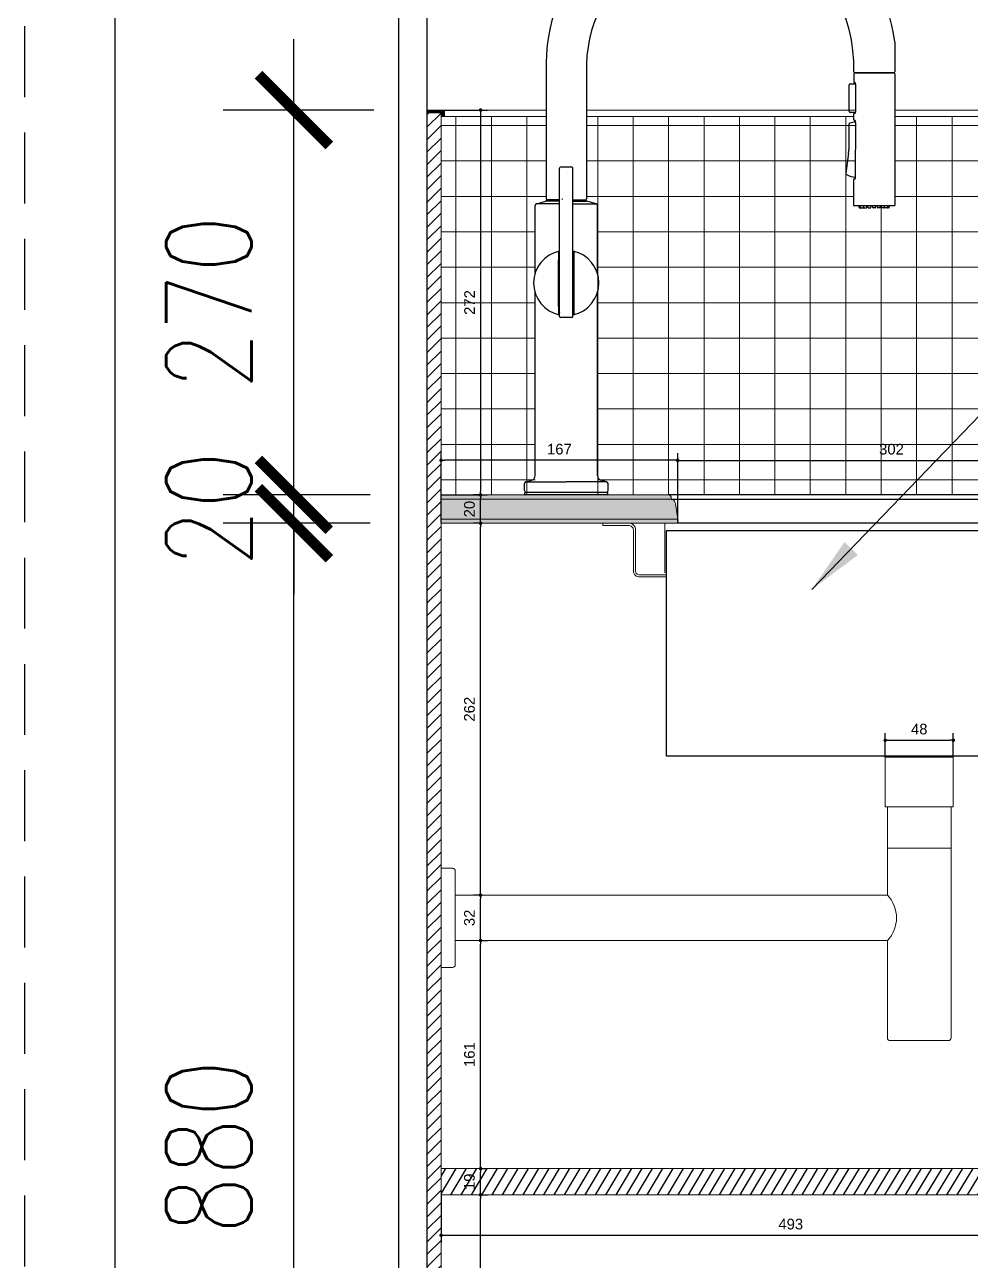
# Model space of a CAD drawing. Header units: inches. Extents: x -12478 to 399182, y -16583 to 525552.
# Drawn here: x 35896 to 36564, y -8701 to -7829 of the extents above; entities that cross this region are included whole.
import ezdxf

# ---------------------------------------------------------------- set-up
doc = ezdxf.new("R2010")
doc.units = ezdxf.units.IN
doc.header["$LTSCALE"] = 1000
doc.header["$MEASUREMENT"] = 0
for name, pattern in [('DASHED', [0.75, 0.5, -0.25]), ('HIDDEN2', [0.1875, 0.125, -0.0625]), ('PR11_AL Kaabi_Villa_GF-07_Make up & Toilet$0$HIDDEN2', [4.7625, 3.175, -1.5875])]:
    doc.linetypes.add(name, pattern=pattern)
for name, color, linetype in [('8', 8, 'Continuous'), ('A-DIM', 9, 'Continuous'), ('CQ spot detail elevation', 1, 'Continuous'), ('CQ SPOT DETAILS', 40, 'Continuous'), ('Layer3', 3, 'Continuous'), ('Layer7', 8, 'Continuous'), ('MARBLE 2', 6, 'Continuous'), ('SANITARY WARES', 212, 'Continuous')]:
    doc.layers.add(name, color=color, linetype=linetype)
for name, color, linetype, lineweight in [('CQ Marble', 6, 'Continuous', 0), ('ID-NOTES', 3, 'Continuous', 0), ('Sanitaire', 253, 'Continuous', 0), ('Sanitary', 253, 'Continuous', 0)]:
    doc.layers.add(name, color=color, linetype=linetype, lineweight=lineweight)
doc.styles.get("Standard").update_dxf_attribs({"font": 'arial.ttf'})
doc.styles.add('ZZ-Dim All', font='romans.shx', dxfattribs={"width": 0.8})
doc.dimstyles.new('chester 5', dxfattribs={"dimscale": 0.05, "dimtxt": 150, "dimasz": 50, "dimexe": 100, "dimexo": 0, "dimgap": 80, "dimtad": 1, "dimdec": 0, "dimzin": 0, "dimdsep": 46, "dimtxsty": 'Standard', "dimblk": 'DOT', "dimcen": 100, "dimclrd": 1, "dimclre": 1, "dimclrt": 3, "dimadec": 0, "dimazin": 0, "dimtfac": 1, "dimtdec": 0, "dimtofl": 0, "dimtmove": 0, "dimatfit": 3, "dimfxl": 1, "dimtolj": 1, "dimtzin": 0, "dimlwd": -1, "dimarcsym": 0})
doc.dimstyles.new('DIM 0200', dxfattribs={"dimscale": 200, "dimtxt": 1, "dimasz": 0.8, "dimexe": 0.5, "dimexo": 1, "dimgap": 0.4, "dimtad": 1, "dimdec": 0, "dimrnd": 10, "dimdsep": 46, "dimtxsty": 'ZZ-Dim All', "dimblk1": 'ARCHTICK', "dimblk2": 'ARCHTICK', "dimsah": 1, "dimcen": 1, "dimdle": 0.5, "dimclrd": 256, "dimclre": 256, "dimclrt": 256, "dimadec": 0, "dimazin": 2, "dimtfac": 1, "dimtdec": 0, "dimtix": 1, "dimtmove": 2, "dimatfit": 2, "dimfxl": 1, "dimfxlon": 1, "dimtolj": 1, "dimtzin": 0, "dimlwd": -1, "dimlwe": -1, "dimarcsym": 0})
doc.dimstyles.new('DIM-100', dxfattribs={"dimscale": 50, "dimtxt": 1.25, "dimasz": 1, "dimexe": 1, "dimexo": 1, "dimgap": 0.6, "dimtad": 1, "dimdec": 0, "dimrnd": 5, "dimdsep": 46, "dimtxsty": 'ZZ-Dim All', "dimblk1": 'ARCHTICK', "dimblk2": 'ARCHTICK', "dimsah": 1, "dimcen": 1, "dimdle": 1, "dimclrd": 256, "dimclre": 8, "dimclrt": 256, "dimazin": 2, "dimtfac": 1, "dimtdec": 0, "dimtix": 1, "dimtmove": 2, "dimatfit": 2, "dimfxl": 0.1, "dimtolj": 1, "dimtzin": 0, "dimlwd": -1, "dimlwe": -1, "dimarcsym": 0})

# ---------------------------------------------------------------- blocks, each defined once
blk = doc.blocks.new('A$Cc1a19ef2')
at = {"layer": 'Layer7'}
h = blk.add_hatch(dxfattribs=at)
h.set_pattern_fill('ANSI31', color=256, scale=50, style=0)
h.set_pattern_definition([(58.971423, (-38816.766, -48687.712), (-5.35568947, 3.22165956), [])])
h.paths.add_polyline_path([(0, 424.63), (0, 406.1), (493.41, 406.1), (493.41, 424.63)])
at = {"layer": 'Sanitaire'}
h = blk.add_hatch(dxfattribs=at)
h.set_pattern_fill('MUDST', color=8, scale=10, angle=45)
edge = h.paths.add_edge_path()
edge.add_ellipse((553.35, 890), major_axis=(0, 7), ratio=0.428571, start_angle=180, end_angle=360)
edge.add_line((553.35, 897), (472.03, 897))
edge.add_arc((476.82, 892.14), 6.83, 134.59453, 166.61754)
edge.add_line((470.18, 893.72), (468.57, 883))
edge.add_line((468.57, 883), (553.35, 883))
h.paths.add_polyline_path([(553.35, 900), (498.12, 900), (475.12, 900, 0.414214), (473.12, 898), (473.12, 897), (553.35, 897)])
h.paths.add_polyline_path([(553.35, 883), (507.38, 883), (507.38, 880), (553.35, 880)])
h.paths.add_polyline_path([(507.38, 883), (468.57, 883), (468.57, 880), (497.79, 880, -0.015064), (498.07, 880), (507.38, 880)])
h.paths.add_polyline_path([(167.74, 883), (0, 883), (0, 880), (167.74, 880)])
edge = h.paths.add_edge_path()
edge.add_line((166.92, 883), (165.31, 893.72))
edge.add_arc((158.67, 892.14), 6.83, 13.38246, 45.40547)
edge.add_line((163.46, 897), (0, 897))
edge.add_line((0, 897), (0, 883))
edge.add_line((0, 883), (166.92, 883))
edge = h.paths.add_edge_path()
edge.add_arc((160.37, 898), 2, 360, 450)
edge.add_line((160.37, 900), (0, 900))
edge.add_line((0, 900), (0, 897))
edge.add_line((0, 897), (162.37, 897))
edge.add_line((162.37, 897), (162.37, 898))
at = {"color": 1}
for p, q in [((320.04, 1219.59, 0), (320.04, 1198.57, 0)), ((74.04, 1198.05, 0), (74.05, 1108.89, 0)), ((102.54, 1198.05, 0), (102.53, 1108.89, 0)), ((291.15, 1197.22, 0), (291.14, 1191.19, 0)), ((319.45, 1197.72, 0), (291.74, 1197.72, 0)), ((291.94, 1197.81, 0), (319.25, 1197.81, 0)), ((296.25, 1197.72, 0), (296.25, 1197.81, 0)), ((314.85, 1197.72, 0), (314.85, 1197.81, 0)), ((320.04, 1197.22, 0), (320.04, 1104.26, 0)), ((287.81, 1170.68, 0), (287.81, 1189.31, 0)), ((288.59, 1190.11, 0), (292.46, 1190.17, 0)), ((292.23, 1190.68, 0), (291.78, 1190.69, 0)), ((292.54, 1170.81, 0), (292.6, 1189.18, 0)), ((292.4, 1169.82, 0), (288.59, 1169.88, 0)), ((291.72, 1169.3, 0), (292.17, 1169.3, 0)), ((287.76, 1161.41, 0), (287.66, 1143.6, 0)), ((291.21, 1164.65, 0), (291.22, 1168.81, 0)), ((292.15, 1164.14, 0), (291.71, 1164.15, 0)), ((292.41, 1124.56, 0), (292.52, 1162.64, 0)), ((287.47, 1141.13, 0), (285.5, 1127.11, 0)), ((83.53, 1025.93, 0), (83.53, 1130.54, 0)), ((92.28, 1131.31, 0), (84.3, 1131.31, 0)), ((93.05, 1025.93, 0), (93.05, 1130.54, 0)), ((291.06, 1122.56, 0), (291.05, 1104.26, 0)), ((291.59, 1123.06, 0), (292.03, 1123.06, 0)), ((83.54, 1108.13, 0), (74.59, 1108.13, 0)), ((93.04, 1108.13, 0), (101.99, 1108.13, 0)), ((96.66, 1107.37, 0), (96.66, 1108.13, 0)), ((66.32, 1056.31, 0), (66.32, 1104.26, 0)), ((67.24, 1105.48, 0), (73.8, 1107.33, 0)), ((83.53, 1105.48, 0), (67.24, 1105.48, 0)), ((83.54, 1107.37, 0), (74.04, 1107.37, 0)), ((74.2, 1107.37, 0), (74.21, 1107.76, 0)), ((93.04, 1107.37, 0), (102.54, 1107.37, 0)), ((93.05, 1105.48, 0), (109.33, 1105.48, 0)), ((95.55, 1107.37, 0), (95.54, 1107.62, 0)), ((102.38, 1107.37, 0), (102.37, 1107.76, 0)), ((109.33, 1105.48, 0), (102.78, 1107.33, 0)), ((110.26, 1056.31, 0), (110.26, 1104.26, 0)), ((319.84, 1104.06, 0), (291.24, 1104.06, 0)), ((294.93, 1102.78, 0), (294.85, 1103.95, 0)), ((295.13, 1102.6, 0), (296.29, 1102.6, 0)), ((296.09, 1102.78, 0), (296, 1103.95, 0)), ((296.29, 1102.6, 0), (297.91, 1102.6, 0)), ((298.11, 1102.78, 0), (298.19, 1103.86, 0)), ((298.27, 1102.78, 0), (298.19, 1103.95, 0)), ((298.47, 1102.6, 0), (300.1, 1102.6, 0)), ((300.3, 1102.78, 0), (300.38, 1103.95, 0)), ((301.2, 1102.78, 0), (301.11, 1103.95, 0)), ((301.4, 1102.6, 0), (303.02, 1102.6, 0)), ((303.22, 1102.78, 0), (303.31, 1103.95, 0)), ((304.53, 1102.78, 0), (304.45, 1103.95, 0)), ((306.36, 1102.6, 0), (304.73, 1102.6, 0)), ((306.56, 1102.78, 0), (306.64, 1103.95, 0)), ((307.87, 1102.78, 0), (307.78, 1103.95, 0)), ((309.69, 1102.6, 0), (308.07, 1102.6, 0)), ((309.89, 1102.78, 0), (309.98, 1103.95, 0)), ((310.79, 1102.78, 0), (310.71, 1103.95, 0)), ((312.62, 1102.6, 0), (310.99, 1102.6, 0)), ((312.82, 1102.78, 0), (312.9, 1103.95, 0)), ((312.98, 1102.78, 0), (312.9, 1103.86, 0)), ((314.8, 1102.6, 0), (313.17, 1102.6, 0)), ((315.96, 1102.6, 0), (314.8, 1102.6, 0)), ((315, 1102.78, 0), (315.09, 1103.95, 0)), ((316.16, 1102.78, 0), (316.24, 1103.95, 0)), ((82.89, 1071.57, 0), (82.89, 1027.53, 0)), ((82.92, 1033.3, 0), (82.92, 1065.59, 0)), ((83.53, 1064.01, 0), (82.92, 1064.62, 0)), ((83.13, 1068.75, 0), (82.97, 1068.59, 0)), ((83.13, 1069.97, 0), (83.13, 1068.75, 0)), ((83.53, 1068.75, 0), (83.13, 1068.75, 0)), ((93.05, 1068.75, 0), (93.45, 1068.75, 0)), ((93.05, 1064.01, 0), (93.66, 1064.62, 0)), ((93.45, 1069.97, 0), (93.45, 1068.75, 0)), ((93.45, 1068.75, 0), (93.61, 1068.59, 0)), ((93.66, 1033.3, 0), (93.66, 1065.59, 0)), ((93.69, 1071.57, 0), (93.69, 1027.53, 0)), ((66.32, 913.47, 0), (66.32, 1042.79, 0)), ((110.26, 913.47, 0), (110.26, 1042.79, 0)), ((83.53, 1035.11, 0), (82.92, 1034.49, 0)), ((83.13, 1030.37, 0), (82.97, 1030.53, 0)), ((83.13, 1029.15, 0), (83.13, 1030.37, 0)), ((83.53, 1030.36, 0), (83.13, 1030.37, 0)), ((93.05, 1035.11, 0), (93.66, 1034.49, 0)), ((93.05, 1030.36, 0), (93.45, 1030.37, 0)), ((93.45, 1030.37, 0), (93.61, 1030.53, 0)), ((93.45, 1029.15, 0), (93.45, 1030.37, 0)), ((92.28, 1025.17, 0), (84.3, 1025.17, 0)), ((58.77, 903.07, 0), (58.77, 908.03, 0)), ((59.71, 909.25, 0), (63.97, 910.41, 0)), ((59.71, 909.25, 0), (88.29, 909.25, 0)), ((116.87, 909.25, 0), (88.29, 909.25, 0)), ((116.87, 909.25, 0), (112.61, 910.41, 0)), ((117.81, 903.07, 0), (117.81, 908.03, 0)), ((59.01, 900.21, 0), (59.03, 901.52, 0)), ((117.37, 900, 0), (59.21, 900, 0)), ((117.24, 901.81, 0), (59.33, 901.81, 0)), ((117.57, 900.21, 0), (117.54, 901.52, 0))]:
    blk.add_line(p, q, dxfattribs=at)
at = {"color": 8}
for p, q in [((475.12, 900, 0), (160.37, 900, 0)), ((162.37, 897, 0), (472.57, 897, 0)), ((468.57, 880, 0), (166.92, 880, 0))]:
    blk.add_line(p, q, dxfattribs=at)
at = {"color": 1}
for centre, radius, start, end in [((202.79, 1201.98, 0), 128.81, 93.61542, 181.74901), ((194.67, 1204.22, 0), 126.31, 6.98926, 90), ((201.69, 1200.9, 0), 99.19, 71.50836, 181.65087), ((187.87, 1202.09, 0), 103.34, 358.0444, 64.01189), ((291.97, 1198.63, 0), 0.828, 185.06383, 267.47094), ((291.79, 1197.05, 0), 0.667, 94.21383, 165.50574), ((319.06, 1198.8, 0), 1.01, 281.02467, 346.68573), ((319.4, 1197.05, 0), 0.667, 14.49426, 85.66585), ((288.65, 1189.26, 0), 0.842, 93.75558, 177.21651), ((291.83, 1191.41, 0), 0.732, 198.14112, 265.48648), ((290.82, 1189.73, 0), 1.7, 14.94548, 33.95042), ((289, 1189.19, 0), 3.6, 359.92398, 15.8521), ((288.72, 1170.8, 0), 0.92, 186.97996, 262.04106), ((291.75, 1168.77, 0), 0.538, 93.98051, 175.93209), ((290.75, 1170.27, 0), 1.72, 325.86487, 344.79413), ((289.02, 1170.81, 0), 3.52, 343.64095, 359.97172), ((288.85, 1161.34, 0), 1.09, 109.49168, 176.19176), ((294.45, 1141.59, 0), 21.61, 95.16674, 106.0114), ((291.73, 1164.67, 0), 0.528, 182.86314, 266.91174), ((289.84, 1162.78, 0), 2.69, 357.0414, 30.44554), ((269.19, 1143.71, 0), 18.46, 351.96933, 359.65145), ((84.3, 1130.54, 0), 0.762, 90, 180), ((92.28, 1130.54, 0), 0.762, 0, 90), ((286.49, 1126.98, 0), 1, 172.14484, 241.37357), ((294.44, 1141.64, 0), 17.68, 241.53237, 263.29324), ((291.61, 1122.51, 0), 0.551, 92.28883, 174.5185), ((289.33, 1124.53, 0), 3.07, 331.39549, 0.58293), ((74.87, 1108.96, 0), 0.828, 184.34192, 265.19931), ((74.61, 1107.72, 0), 0.408, 93.13101, 175.41403), ((95.01, 1107.6, 0), 0.534, 2.03412, 87.19207), ((101.71, 1108.96, 0), 0.828, 274.80069, 355.65808), ((101.97, 1107.72, 0), 0.408, 4.58597, 86.86899), ((67.64, 1104.22, 0), 1.33, 107.52303, 178.19619), ((74.11, 1106.14, 0), 1.24, 93.47787, 104.68074), ((102.47, 1106.14, 0), 1.24, 75.31926, 86.52213), ((108.94, 1104.22, 0), 1.33, 1.80381, 72.47697), ((291.26, 1104.27, 0), 0.214, 183.32478, 265.42181), ((294.69, 1103.94, 0), 0.16, 4.2, 49.96517), ((295.14, 1102.81, 0), 0.21, 186.61398, 267.58602), ((295.84, 1103.94, 0), 0.16, 4.2, 49.96517), ((296.3, 1102.81, 0), 0.21, 186.61398, 267.58602), ((297.88, 1102.84, 0), 0.239, 278.30084, 347.62132), ((298.03, 1103.94, 0), 0.16, 4.2, 50.00991), ((298.48, 1102.81, 0), 0.21, 186.61398, 267.58602), ((300.06, 1102.84, 0), 0.239, 278.30084, 347.62132), ((300.54, 1103.94, 0), 0.16, 129.99005, 175.8), ((300.95, 1103.94, 0), 0.16, 4.2, 50.03939), ((301.4, 1102.81, 0), 0.21, 186.61398, 267.58602), ((302.99, 1102.84, 0), 0.239, 278.30084, 347.62132), ((303.47, 1103.94, 0), 0.16, 129.96057, 175.8), ((304.29, 1103.94, 0), 0.16, 4.2, 50.03939), ((304.74, 1102.81, 0), 0.21, 186.61398, 267.58602), ((306.35, 1102.81, 0), 0.21, 272.41398, 353.38602), ((306.8, 1103.94, 0), 0.16, 129.96061, 175.8), ((307.62, 1103.94, 0), 0.16, 4.2, 50.03943), ((308.1, 1102.84, 0), 0.239, 192.37868, 261.69916), ((309.68, 1102.81, 0), 0.21, 272.41398, 353.38602), ((310.14, 1103.94, 0), 0.16, 129.96061, 175.8), ((310.55, 1103.94, 0), 0.16, 4.2, 50.00995), ((311.02, 1102.84, 0), 0.239, 192.37868, 261.69916), ((312.61, 1102.81, 0), 0.21, 272.41398, 353.38602), ((313.06, 1103.94, 0), 0.16, 129.99009, 175.8), ((313.21, 1102.84, 0), 0.239, 192.37868, 261.69916), ((314.79, 1102.81, 0), 0.21, 272.41398, 353.38602), ((315.25, 1103.94, 0), 0.16, 130.03483, 175.8), ((315.95, 1102.81, 0), 0.21, 272.41398, 353.38602), ((316.4, 1103.94, 0), 0.16, 130.03483, 175.8), ((319.83, 1104.27, 0), 0.213, 273.48299, 356.7273), ((88.29, 1049.55, 0), 22.99, 101.94029, 258.05971), ((82.58, 1071.49, 0), 0.32, 15.44313, 100.79856), ((132.65, 1066.24, 0), 49.74, 177.28909, 180.74521), ((88.29, 1049.55, 0), 16.4, 106.8606, 109.12525), ((83.44, 1069.96, 0), 0.317, 105.73511, 177.66664), ((86.18, 1058.5, 0), 12.09, 102.6274, 103.49366), ((88.29, 1049.55, 0), 22.99, 281.94029, 78.05971), ((90.4, 1058.5, 0), 12.09, 76.50634, 77.3726), ((88.29, 1049.55, 0), 16.4, 70.87475, 73.1394), ((93.14, 1069.96, 0), 0.317, 2.33336, 74.26489), ((43.93, 1066.24, 0), 49.74, 359.25479, 2.71091), ((94, 1071.49, 0), 0.32, 79.20144, 164.55687), ((88.29, 1049.55, 0), 15.13, 108.32584, 110.80387), ((88.29, 1049.55, 0), 14.73, 108.83375, 111.38677), ((88.29, 1049.55, 0), 12.7, 111.98987, 115.0223), ((83.34, 1056.23, 0), 1.02, 108.11266, 114.48603), ((82.94, 1057.45, 0), 0.269, 288.3635, 305.06304), ((88.27, 987.16, 0), 70.26, 93.93611, 94.22731), ((70.31, 1059.08, 0), 13.26, 352.09454, 355.49645), ((88.29, 1049.55, 0), 15.13, 69.19613, 71.67416), ((88.29, 1049.55, 0), 14.73, 68.61323, 71.16625), ((88.29, 1049.55, 0), 12.7, 64.9777, 68.01013), ((106.27, 1059.08, 0), 13.26, 184.50355, 187.90546), ((88.31, 987.16, 0), 70.26, 85.77269, 86.06389), ((93.64, 1057.45, 0), 0.269, 234.93696, 251.6365), ((93.24, 1056.23, 0), 1.02, 65.51397, 71.88734), ((83.34, 1042.88, 0), 1.02, 245.51397, 251.88734), ((82.94, 1041.66, 0), 0.269, 54.93696, 71.6365), ((88.27, 1111.95, 0), 70.26, 265.77269, 266.06389), ((70.31, 1040.03, 0), 13.26, 4.50355, 7.90546), ((106.27, 1040.03, 0), 13.26, 172.09454, 175.49645), ((88.31, 1111.95, 0), 70.26, 273.93611, 274.22731), ((93.64, 1041.66, 0), 0.269, 108.3635, 125.06304), ((93.24, 1042.88, 0), 1.02, 288.11266, 294.48603), ((129.42, 1032.77, 0), 46.51, 179.35785, 182.77097), ((88.29, 1049.56, 0), 12.7, 244.9777, 248.01013), ((88.29, 1049.56, 0), 14.73, 248.61323, 251.16625), ((88.29, 1049.56, 0), 15.13, 249.19613, 251.67416), ((88.29, 1049.56, 0), 16.4, 250.87475, 253.1394), ((88.29, 1049.56, 0), 12.7, 291.98987, 295.0223), ((88.29, 1049.56, 0), 14.73, 288.83375, 291.38677), ((88.29, 1049.56, 0), 15.13, 288.32584, 290.80387), ((88.29, 1049.56, 0), 16.4, 286.8606, 289.12525), ((47.16, 1032.77, 0), 46.51, 357.22903, 0.64215), ((82.57, 1027.62, 0), 0.327, 260.3134, 343.90037), ((83.43, 1029.15, 0), 0.3, 180.02016, 256.57809), ((86.18, 1040.62, 0), 12.09, 256.50634, 257.3726), ((84.36, 1026, 0), 0.828, 184.4182, 265.5818), ((92.22, 1026, 0), 0.828, 274.4182, 355.5818), ((90.4, 1040.62, 0), 12.09, 282.6274, 283.49366), ((93.15, 1029.15, 0), 0.3, 283.42191, 359.97984), ((94.01, 1027.62, 0), 0.327, 196.09963, 279.6866), ((60.22, 907.89, 0), 1.45, 110.39749, 174.60251), ((62.93, 913.64, 0), 3.4, 287.80824, 357.18743), ((113.65, 913.64, 0), 3.4, 182.81257, 252.19176), ((116.36, 907.89, 0), 1.45, 5.39749, 69.60251), ((60.16, 903.17, 0), 1.39, 184.26428, 257.02357), ((59.23, 900.22, 0), 0.22, 184.00301, 264.99699), ((59.36, 901.49, 0), 0.328, 94.58556, 174.41444), ((116.42, 903.17, 0), 1.39, 282.97643, 355.73572), ((117.22, 901.49, 0), 0.328, 5.58556, 85.41444), ((117.35, 900.22, 0), 0.22, 275.00301, 355.99699)]:
    blk.add_arc(centre, radius, start, end, dxfattribs=at)
at = {"layer": '8', "color": 6, "lineweight": 0, "ltscale": 5}
blk.add_line((0, 424.63, 0), (493.41, 424.63, 0), dxfattribs=at)
at = {"layer": '8', "color": 6, "lineweight": 0, "ltscale": 5, "elevation": 0}
blk.add_lwpolyline([(0, 424.63), (493.41, 424.63), (493.41, 406.1), (0, 406.1)], close=True, dxfattribs=at)
at = {"layer": 'MARBLE 2', "lineweight": 0}
for p, q in [((176.58, 900, 0), (0, 900, 0)), ((0, 900, 0), (0, 880, 0)), ((163.46, 897, 0), (0, 897, 0)), ((166.92, 883, 0), (0, 883, 0)), ((166.92, 880, 0), (0, 880, 0))]:
    blk.add_line(p, q, dxfattribs=at)
at = {"layer": 'MARBLE 2', "lineweight": 0, "elevation": 0}
blk.add_lwpolyline([(176.58, 900), (160.37, 900, -0.414214), (162.37, 898), (162.37, 897), (163.46, 897, -0.140643), (165.31, 893.72), (166.92, 883), (166.92, 880)], format="xyb", dxfattribs=at)
at = {"layer": 'Sanitary', "lineweight": 0, "elevation": 0}
blk.add_lwpolyline([(158.74, 842.16), (140.04, 842.16, -0.431365), (135.63, 846.33), (135.65, 875.27, 0.431365), (132.28, 878.45), (114.11, 878.45), (114.11, 880), (132.19, 880, -0.431365), (137.2, 875.27), (137.18, 846.33, 0.431365), (139.96, 843.7), (158.74, 843.7), (158.74, 842.16)], format="xyb", dxfattribs=at)
at = {"layer": 'Sanitary', "elevation": 0}
for points in [[(361.35, 680), (361.35, 715), (313.35, 715), (313.35, 680)], [(359.85, 680), (314.85, 680), (314.85, 650.68), (359.85, 650.68)]]:
    blk.add_lwpolyline(points, close=True, dxfattribs=at)
for points in [[(314.85, 585.57), (314.85, 517, 0.414214), (316.85, 515), (357.85, 515, 0.414214), (359.85, 517), (359.85, 650.68), (314.85, 650.68), (314.85, 617.57)], [(10, 585.57), (10, 617.57), (314.85, 617.57, -0.405768), (314.85, 585.57), (10, 585.57), (10, 617.57)]]:
    blk.add_lwpolyline(points, format="xyb", dxfattribs=at)
blk.add_lwpolyline([(10, 568.57), (10, 634.57, 0.414214), (8, 636.57), (0, 636.57), (0, 566.57), (8, 566.57, 0.414214)], format="xyb", close=True, dxfattribs=at)
at = {"layer": 'SANITARY WARES', "linetype": 'PR11_AL Kaabi_Villa_GF-07_Make up & Toilet$0$HIDDEN2', "lineweight": 0}
blk.add_line((157.76, 845, 0), (157.76, 880, 0), dxfattribs=at)
at = {"layer": 'SANITARY WARES', "elevation": 0}
blk.add_lwpolyline([(158.91, 875), (479.99, 875), (479.99, 715.72), (158.91, 715.72)], close=True, dxfattribs=at)
at = {"layer": 'Defpoints', "color": 1}
for tag, p in [('PRODUCT', (87.98, 900.21, 0)), ('MODELNUMBER', (88.25, 900.3, 0)), ('TRADENAME', (88.28, 900.26, 0))]:
    blk.add_attdef(tag, p, '', height=0.0254, dxfattribs=at)
blk = doc.blocks.new('_ARCHTICK')
at = {"color": 0, "linetype": 'ByBlock', "const_width": 0.15}
blk.add_lwpolyline([(-0.5, -0.5), (0.5, 0.5)], dxfattribs=at)
blk = doc.blocks.new('*D627')
at = {"layer": 'A-DIM', "transparency": 16777216}
blk.add_line((36085.64, -9110.63), (36085.64, -8130.63), dxfattribs=at)
at = {"layer": 'A-DIM', "color": 8, "linetype": 'HIDDEN2', "transparency": 16777216}
for p, q in [((36139.53, -8180.63), (36035.64, -8180.63)), ((36139.53, -9060.63), (36035.64, -9060.63))]:
    blk.add_line(p, q, dxfattribs=at)
at = {"layer": 'Defpoints', "color": 0, "transparency": 16777216}
for p in [(36085.64, -8180.63), (36189.53, -8180.63, 0), (36189.53, -9060.63, 0)]:
    blk.add_point(p, dxfattribs=at)
at = {"layer": 'A-DIM', "transparency": 16777216, "xscale": 50, "yscale": 50, "zscale": 50}
for p, rotation in [((36085.64, -8180.63), 90), ((36085.64, -9060.63), 270)]:
    blk.add_blockref('_ARCHTICK', p, dxfattribs=dict(at, rotation=rotation))
at = {"layer": 'A-DIM', "color": 3, "transparency": 16777216, "insert": (36025.64, -8620.63), "char_height": 60, "attachment_point": 5, "rotation": 90, "style": 'ZZ-Dim All'}
blk.add_mtext('\\A1;880', dxfattribs=at)
blk = doc.blocks.new('*D628')
at = {"layer": 'A-DIM', "transparency": 16777216}
for p, q in [((36085.64, -8160.63), (36085.64, -8110.63)), ((36085.64, -8180.63), (36085.64, -8160.63)), ((36085.64, -8180.63), (36085.64, -8230.63))]:
    blk.add_line(p, q, dxfattribs=at)
at = {"layer": 'A-DIM', "color": 8, "linetype": 'HIDDEN2', "transparency": 16777216}
for p, q in [((36139.53, -8160.63), (36035.64, -8160.63)), ((36139.53, -8180.63), (36035.64, -8180.63))]:
    blk.add_line(p, q, dxfattribs=at)
at = {"layer": 'Defpoints', "color": 0, "transparency": 16777216}
for p in [(36085.64, -8160.63), (36189.53, -8160.63, 0), (36189.53, -8180.63, 0)]:
    blk.add_point(p, dxfattribs=at)
at = {"layer": 'A-DIM', "transparency": 16777216, "xscale": 50, "yscale": 50, "zscale": 50}
for p, rotation in [((36085.64, -8160.63), 270), ((36085.64, -8180.63), 90)]:
    blk.add_blockref('_ARCHTICK', p, dxfattribs=dict(at, rotation=rotation))
at = {"layer": 'A-DIM', "color": 3, "transparency": 16777216, "insert": (36025.64, -8170.63), "char_height": 60, "attachment_point": 5, "rotation": 90, "style": 'ZZ-Dim All'}
blk.add_mtext('\\A1;20', dxfattribs=at)
blk = doc.blocks.new('*D629')
at = {"layer": 'A-DIM', "transparency": 16777216}
blk.add_line((36085.64, -8210.63), (36085.64, -7839.05), dxfattribs=at)
at = {"layer": 'A-DIM', "color": 8, "linetype": 'HIDDEN2', "transparency": 16777216}
for p, q in [((36142.03, -7889.05), (36035.64, -7889.05)), ((36139.53, -8160.63), (36035.64, -8160.63))]:
    blk.add_line(p, q, dxfattribs=at)
at = {"layer": 'Defpoints', "color": 0, "transparency": 16777216}
for p in [(36085.64, -7889.05), (36192.03, -7889.05, 0), (36189.53, -8160.63, 0)]:
    blk.add_point(p, dxfattribs=at)
at = {"layer": 'A-DIM', "transparency": 16777216, "xscale": 50, "yscale": 50, "zscale": 50}
for p, rotation in [((36085.64, -7889.05), 90), ((36085.64, -8160.63), 270)]:
    blk.add_blockref('_ARCHTICK', p, dxfattribs=dict(at, rotation=rotation))
at = {"layer": 'A-DIM', "color": 3, "transparency": 16777216, "insert": (36025.64, -8024.84), "char_height": 60, "attachment_point": 5, "rotation": 90, "style": 'ZZ-Dim All'}
blk.add_mtext('\\A1;270', dxfattribs=at)
blk = doc.blocks.new('*D652')
at = {"layer": 'A-DIM', "color": 8, "linetype": 'HIDDEN2', "transparency": 16777216}
for p, q in [((36745.88, -8220.63), (36745.88, -9700.64)), ((36179.53, -9110.63), (36179.53, -9700.64))]:
    blk.add_line(p, q, dxfattribs=at)
at = {"layer": 'A-DIM', "transparency": 16777216}
blk.add_line((36129.53, -9650.64), (36795.88, -9650.64), dxfattribs=at)
at = {"layer": 'Defpoints', "color": 0, "transparency": 16777216}
for p in [(36745.88, -8170.63, 0), (36179.53, -9060.63, 0), (36745.88, -9650.64)]:
    blk.add_point(p, dxfattribs=at)
at = {"layer": 'A-DIM', "transparency": 16777216, "xscale": 50, "yscale": 50, "zscale": 50, "rotation": 180}
blk.add_blockref('_ARCHTICK', (36179.53, -9650.64), dxfattribs=at)
at = {"layer": 'A-DIM', "transparency": 16777216, "xscale": 50, "yscale": 50, "zscale": 50}
blk.add_blockref('_ARCHTICK', (36745.88, -9650.64), dxfattribs=at)
at = {"layer": 'A-DIM', "color": 3, "transparency": 16777216, "insert": (36462.7, -9590.64), "char_height": 60, "attachment_point": 5, "style": 'ZZ-Dim All'}
blk.add_mtext('\\A1;565', dxfattribs=at)
blk = doc.blocks.new('_Dot')
at = {"color": 0, "linetype": 'ByBlock', "lineweight": -2}
blk.add_line((-0.5, 0), (-1, 0), dxfattribs=at)
at = {"color": 0, "linetype": 'ByBlock', "const_width": 0.5}
blk.add_lwpolyline([(-0.25, 0, 1), (0.25, 0, 1)], format="xyb", close=True, dxfattribs=at)
blk = doc.blocks.new('*D663')
at = {"layer": 'CQ spot detail elevation', "color": 1, "lineweight": -2, "transparency": 16777216}
for p, q in [((36217.37, -8654.53), (36222.37, -8654.53)), ((36189.53, -8910.63), (36222.37, -8910.63))]:
    blk.add_line(p, q, dxfattribs=at)
at = {"layer": 'CQ spot detail elevation', "color": 1, "transparency": 16777216}
blk.add_line((36217.37, -8908.13), (36217.37, -8657.03), dxfattribs=at)
at = {"layer": 'Defpoints', "color": 0, "transparency": 16777216}
for p in [(36217.37, -8654.53, 0), (36217.37, -8654.53), (36189.53, -8910.63, 0)]:
    blk.add_point(p, dxfattribs=at)
at = {"layer": 'CQ spot detail elevation', "color": 1, "transparency": 16777216, "xscale": 2.5, "yscale": 2.5, "zscale": 2.5}
for p, rotation in [((36217.37, -8654.53), 90), ((36217.37, -8910.63), 270)]:
    blk.add_blockref('_Dot', p, dxfattribs=dict(at, rotation=rotation))
at = {"layer": 'CQ spot detail elevation', "color": 3, "transparency": 16777216, "insert": (36209.54, -8782.58), "char_height": 7.5, "attachment_point": 5, "rotation": 90}
blk.add_mtext('\\A1;256', dxfattribs=at)
blk = doc.blocks.new('*D664')
at = {"layer": 'CQ spot detail elevation', "color": 1, "lineweight": -2, "transparency": 16777216}
for p, q in [((36217.37, -8636), (36222.37, -8636)), ((36217.37, -8654.53), (36222.37, -8654.53))]:
    blk.add_line(p, q, dxfattribs=at)
at = {"layer": 'CQ spot detail elevation', "color": 1, "transparency": 16777216}
blk.add_line((36217.37, -8652.03), (36217.37, -8638.5), dxfattribs=at)
at = {"layer": 'Defpoints', "color": 0, "transparency": 16777216}
for p in [(36217.37, -8636, 0), (36217.37, -8636), (36217.37, -8654.53, 0)]:
    blk.add_point(p, dxfattribs=at)
at = {"layer": 'CQ spot detail elevation', "color": 1, "transparency": 16777216, "xscale": 2.5, "yscale": 2.5, "zscale": 2.5}
for p, rotation in [((36217.37, -8636), 90), ((36217.37, -8654.53), 270)]:
    blk.add_blockref('_Dot', p, dxfattribs=dict(at, rotation=rotation))
at = {"layer": 'CQ spot detail elevation', "color": 3, "transparency": 16777216, "insert": (36209.54, -8645.26), "char_height": 7.5, "attachment_point": 5, "rotation": 90}
blk.add_mtext('\\A1;19', dxfattribs=at)
blk = doc.blocks.new('*D665')
at = {"layer": 'CQ spot detail elevation', "color": 1, "lineweight": -2, "transparency": 16777216}
for p, q in [((36217.37, -8475.06), (36222.37, -8475.06)), ((36217.37, -8636), (36222.37, -8636))]:
    blk.add_line(p, q, dxfattribs=at)
at = {"layer": 'CQ spot detail elevation', "color": 1, "transparency": 16777216}
blk.add_line((36217.37, -8633.5), (36217.37, -8477.56), dxfattribs=at)
at = {"layer": 'Defpoints', "color": 0, "transparency": 16777216}
for p in [(36217.37, -8475.06, 0), (36217.37, -8475.06), (36217.37, -8636, 0)]:
    blk.add_point(p, dxfattribs=at)
at = {"layer": 'CQ spot detail elevation', "color": 1, "transparency": 16777216, "xscale": 2.5, "yscale": 2.5, "zscale": 2.5}
for p, rotation in [((36217.37, -8475.06), 90), ((36217.37, -8636), 270)]:
    blk.add_blockref('_Dot', p, dxfattribs=dict(at, rotation=rotation))
at = {"layer": 'CQ spot detail elevation', "color": 3, "transparency": 16777216, "insert": (36209.54, -8555.53), "char_height": 7.5, "attachment_point": 5, "rotation": 90}
blk.add_mtext('\\A1;161', dxfattribs=at)
blk = doc.blocks.new('*D666')
at = {"layer": 'CQ spot detail elevation', "color": 1, "lineweight": -2, "transparency": 16777216}
for p, q in [((36217.42, -8443.06), (36212.37, -8443.06)), ((36217.37, -8475.06), (36222.37, -8475.06))]:
    blk.add_line(p, q, dxfattribs=at)
at = {"layer": 'CQ spot detail elevation', "color": 1, "transparency": 16777216}
blk.add_line((36217.37, -8472.56), (36217.37, -8445.56), dxfattribs=at)
at = {"layer": 'Defpoints', "color": 0, "transparency": 16777216}
for p in [(36217.37, -8443.06), (36217.42, -8443.06, 0), (36217.37, -8475.06, 0)]:
    blk.add_point(p, dxfattribs=at)
at = {"layer": 'CQ spot detail elevation', "color": 1, "transparency": 16777216, "xscale": 2.5, "yscale": 2.5, "zscale": 2.5}
for p, rotation in [((36217.37, -8443.06), 90), ((36217.37, -8475.06), 270)]:
    blk.add_blockref('_Dot', p, dxfattribs=dict(at, rotation=rotation))
at = {"layer": 'CQ spot detail elevation', "color": 3, "transparency": 16777216, "insert": (36209.54, -8459.06), "char_height": 7.5, "attachment_point": 5, "rotation": 90}
blk.add_mtext('\\A1;32', dxfattribs=at)
blk = doc.blocks.new('*D667')
at = {"layer": 'CQ spot detail elevation', "color": 1, "lineweight": -2, "transparency": 16777216}
for p, q in [((36217.37, -8180.63), (36212.37, -8180.63)), ((36217.42, -8443.06), (36212.37, -8443.06))]:
    blk.add_line(p, q, dxfattribs=at)
at = {"layer": 'CQ spot detail elevation', "color": 1, "transparency": 16777216}
blk.add_line((36217.37, -8440.56), (36217.37, -8183.13), dxfattribs=at)
at = {"layer": 'Defpoints', "color": 0, "transparency": 16777216}
for p in [(36217.37, -8180.63, 0), (36217.37, -8180.63), (36217.42, -8443.06, 0)]:
    blk.add_point(p, dxfattribs=at)
at = {"layer": 'CQ spot detail elevation', "color": 1, "transparency": 16777216, "xscale": 2.5, "yscale": 2.5, "zscale": 2.5}
for p, rotation in [((36217.37, -8180.63), 90), ((36217.37, -8443.06), 270)]:
    blk.add_blockref('_Dot', p, dxfattribs=dict(at, rotation=rotation))
at = {"layer": 'CQ spot detail elevation', "color": 3, "transparency": 16777216, "insert": (36209.54, -8311.84), "char_height": 7.5, "attachment_point": 5, "rotation": 90}
blk.add_mtext('\\A1;262', dxfattribs=at)
blk = doc.blocks.new('*D668')
at = {"layer": 'CQ spot detail elevation', "color": 1, "lineweight": -2, "transparency": 16777216}
for p, q in [((36217.37, -8160.63), (36212.37, -8160.63)), ((36217.37, -8180.63), (36212.37, -8180.63))]:
    blk.add_line(p, q, dxfattribs=at)
at = {"layer": 'CQ spot detail elevation', "color": 1, "transparency": 16777216}
blk.add_line((36217.37, -8178.13), (36217.37, -8163.13), dxfattribs=at)
at = {"layer": 'Defpoints', "color": 0, "transparency": 16777216}
for p in [(36217.37, -8160.63, 0), (36217.37, -8160.63), (36217.37, -8180.63, 0)]:
    blk.add_point(p, dxfattribs=at)
at = {"layer": 'CQ spot detail elevation', "color": 1, "transparency": 16777216, "xscale": 2.5, "yscale": 2.5, "zscale": 2.5}
for p, rotation in [((36217.37, -8160.63), 90), ((36217.37, -8180.63), 270)]:
    blk.add_blockref('_Dot', p, dxfattribs=dict(at, rotation=rotation))
at = {"layer": 'CQ spot detail elevation', "color": 3, "transparency": 16777216, "insert": (36209.54, -8170.63), "char_height": 7.5, "attachment_point": 5, "rotation": 90}
blk.add_mtext('\\A1;20', dxfattribs=at)
blk = doc.blocks.new('*D674')
at = {"layer": 'CQ spot detail elevation', "color": 1, "lineweight": -2, "transparency": 16777216}
for p, q in [((36189.53, -8654.53), (36189.53, -8688.03)), ((36682.93, -8654.53), (36682.93, -8688.03))]:
    blk.add_line(p, q, dxfattribs=at)
at = {"layer": 'CQ spot detail elevation', "color": 1, "transparency": 16777216}
blk.add_line((36192.03, -8683.03), (36680.43, -8683.03), dxfattribs=at)
at = {"layer": 'Defpoints', "color": 0, "transparency": 16777216}
for p in [(36189.53, -8654.53, 0), (36682.93, -8654.53, 0), (36682.93, -8683.03)]:
    blk.add_point(p, dxfattribs=at)
at = {"layer": 'CQ spot detail elevation', "color": 1, "transparency": 16777216, "xscale": 2.5, "yscale": 2.5, "zscale": 2.5, "rotation": 180}
blk.add_blockref('_Dot', (36189.53, -8683.03), dxfattribs=at)
at = {"layer": 'CQ spot detail elevation', "color": 1, "transparency": 16777216, "xscale": 2.5, "yscale": 2.5, "zscale": 2.5}
blk.add_blockref('_Dot', (36682.93, -8683.03), dxfattribs=at)
at = {"layer": 'CQ spot detail elevation', "color": 3, "transparency": 16777216, "insert": (36436.23, -8675.19), "char_height": 7.5, "attachment_point": 5}
blk.add_mtext('\\A1;493', dxfattribs=at)
blk = doc.blocks.new('*D690')
at = {"layer": 'CQ spot detail elevation', "color": 1, "lineweight": -2, "transparency": 16777216}
for p, q in [((36356.44, -8180.63), (36356.44, -8131.26)), ((36658.1, -8180.63), (36658.1, -8131.26))]:
    blk.add_line(p, q, dxfattribs=at)
at = {"layer": 'CQ spot detail elevation', "color": 1, "transparency": 16777216}
blk.add_line((36358.94, -8136.26), (36655.6, -8136.26), dxfattribs=at)
at = {"layer": 'Defpoints', "color": 0, "transparency": 16777216}
for p in [(36658.1, -8136.26), (36356.44, -8180.63, 0), (36658.1, -8180.63, 0)]:
    blk.add_point(p, dxfattribs=at)
at = {"layer": 'CQ spot detail elevation', "color": 1, "transparency": 16777216, "xscale": 2.5, "yscale": 2.5, "zscale": 2.5, "rotation": 180}
blk.add_blockref('_Dot', (36356.44, -8136.26), dxfattribs=at)
at = {"layer": 'CQ spot detail elevation', "color": 1, "transparency": 16777216, "xscale": 2.5, "yscale": 2.5, "zscale": 2.5}
blk.add_blockref('_Dot', (36658.1, -8136.26), dxfattribs=at)
at = {"layer": 'CQ spot detail elevation', "color": 3, "transparency": 16777216, "insert": (36507.27, -8128.42), "char_height": 7.5, "attachment_point": 5}
blk.add_mtext('\\A1;302', dxfattribs=at)
blk = doc.blocks.new('*D692')
at = {"layer": 'CQ spot detail elevation', "color": 1, "lineweight": -2, "transparency": 16777216}
for p, q in [((36502.88, -8345.63), (36502.88, -8328.74)), ((36550.88, -8345.63), (36550.88, -8328.74))]:
    blk.add_line(p, q, dxfattribs=at)
at = {"layer": 'CQ spot detail elevation', "color": 1, "transparency": 16777216}
blk.add_line((36505.38, -8333.74), (36548.38, -8333.74), dxfattribs=at)
at = {"layer": 'Defpoints', "color": 0, "transparency": 16777216}
for p in [(36550.88, -8333.74), (36502.88, -8345.63, 0), (36550.88, -8345.63, 0)]:
    blk.add_point(p, dxfattribs=at)
at = {"layer": 'CQ spot detail elevation', "color": 1, "transparency": 16777216, "xscale": 2.5, "yscale": 2.5, "zscale": 2.5, "rotation": 180}
blk.add_blockref('_Dot', (36502.88, -8333.74), dxfattribs=at)
at = {"layer": 'CQ spot detail elevation', "color": 1, "transparency": 16777216, "xscale": 2.5, "yscale": 2.5, "zscale": 2.5}
blk.add_blockref('_Dot', (36550.88, -8333.74), dxfattribs=at)
at = {"layer": 'CQ spot detail elevation', "color": 3, "transparency": 16777216, "insert": (36526.88, -8325.91), "char_height": 7.5, "attachment_point": 5}
blk.add_mtext('\\A1;48', dxfattribs=at)
blk = doc.blocks.new('*D694')
at = {"layer": 'CQ spot detail elevation', "color": 1, "lineweight": -2, "transparency": 16777216}
for p, q in [((36189.53, -8180.63), (36189.53, -8131.21)), ((36356.44, -8180.63), (36356.44, -8131.21))]:
    blk.add_line(p, q, dxfattribs=at)
at = {"layer": 'CQ spot detail elevation', "color": 1, "transparency": 16777216}
blk.add_line((36353.94, -8136.21), (36192.03, -8136.21), dxfattribs=at)
at = {"layer": 'Defpoints', "color": 0, "transparency": 16777216}
for p in [(36189.53, -8136.21), (36189.53, -8180.63, 0), (36356.44, -8180.63)]:
    blk.add_point(p, dxfattribs=at)
at = {"layer": 'CQ spot detail elevation', "color": 1, "transparency": 16777216, "xscale": 2.5, "yscale": 2.5, "zscale": 2.5, "rotation": 180}
blk.add_blockref('_Dot', (36189.53, -8136.21), dxfattribs=at)
at = {"layer": 'CQ spot detail elevation', "color": 1, "transparency": 16777216, "xscale": 2.5, "yscale": 2.5, "zscale": 2.5}
blk.add_blockref('_Dot', (36356.44, -8136.21), dxfattribs=at)
at = {"layer": 'CQ spot detail elevation', "color": 3, "transparency": 16777216, "insert": (36272.99, -8128.38), "char_height": 7.5, "attachment_point": 5}
blk.add_mtext('\\A1;167', dxfattribs=at)
blk = doc.blocks.new('*D695')
at = {"layer": 'CQ spot detail elevation', "color": 1, "lineweight": -2, "transparency": 16777216}
for p, q in [((36192.03, -7889.05), (36222.37, -7889.05)), ((36189.53, -8160.63), (36222.37, -8160.63))]:
    blk.add_line(p, q, dxfattribs=at)
at = {"layer": 'CQ spot detail elevation', "color": 1, "transparency": 16777216}
blk.add_line((36217.37, -7891.55), (36217.37, -8158.13), dxfattribs=at)
at = {"layer": 'Defpoints', "color": 0, "transparency": 16777216}
for p in [(36192.03, -7889.05, 0), (36189.53, -8160.63, 0), (36217.37, -8160.63)]:
    blk.add_point(p, dxfattribs=at)
at = {"layer": 'CQ spot detail elevation', "color": 1, "transparency": 16777216, "xscale": 2.5, "yscale": 2.5, "zscale": 2.5}
for p, rotation in [((36217.37, -7889.05), 90), ((36217.37, -8160.63), 270)]:
    blk.add_blockref('_Dot', p, dxfattribs=dict(at, rotation=rotation))
at = {"layer": 'CQ spot detail elevation', "color": 3, "transparency": 16777216, "insert": (36209.6, -8024.84), "char_height": 7.5, "attachment_point": 5, "rotation": 90}
blk.add_mtext('\\A1;272', dxfattribs=at)

msp = doc.modelspace()

# ---------------------------------------------------------------- hatches: boundary and pattern name
h = msp.add_hatch()
h.set_pattern_fill('STEEL', color=8)
h.set_pattern_definition([(45, (24817.65191, -180), (-0.0883883476, 0.0883883476), []), (45, (24817.65191, -179.9375), (-0.0883883476, 0.0883883476), [])])
h.paths.add_polyline_path([(36192.03, -7889.05), (36179.53, -7889.05), (36179.53, -7891.05), (36189.53, -7891.05), (36189.53, -7893.55), (36192.03, -7893.55), (36192.03, -7891.05)])
h = msp.add_hatch()
h.set_pattern_fill('ANSI31', color=8, scale=50)
h.set_pattern_definition([(45, (24817.652, -180), (-4.4194174, 4.4194174), [])])
h.paths.add_polyline_path([(36189.53, -7891.05), (36179.53, -7891.05), (36179.53, -9060.63), (36189.53, -9060.63)])
at = {"layer": 'Sanitaire'}
h = msp.add_hatch(dxfattribs=at)
h.set_pattern_fill('ANSI37', color=8, scale=200, angle=45)
h.paths.add_polyline_path([(36299.79, -8160.63), (36255.85, -8160.63), (36255.85, -7952.5), (36299.79, -7952.5)], flags=17)
edge = h.paths.add_edge_path()
edge.add_line((36509.57, -7893.71), (36509.57, -7956.34))
edge.add_arc((36509.36, -7956.36), 0.213, -86.51701, 3.2727, ccw=False)
edge.add_line((36509.37, -7956.57), (36480.8, -7956.57))
edge.add_arc((36480.79, -7956.35), 0.214, 183.32478, 274.57819, ccw=False)
edge.add_line((36480.57, -7956.37), (36480.59, -7938.07))
edge.add_arc((36481.14, -7938.12), 0.551, 92.28879, 174.5185, ccw=False)
edge.add_line((36481.12, -7937.57), (36481.56, -7937.57))
edge.add_arc((36478.86, -7936.1), 3.07, 331.39549, 360.58293)
edge.add_line((36481.93, -7936.07), (36482.05, -7897.99))
edge.add_arc((36479.36, -7897.85), 2.69, 357.0414, 390.44554)
edge.add_line((36481.68, -7896.49), (36481.23, -7896.48))
edge.add_arc((36481.26, -7895.96), 0.528, 182.86283, 266.91177, ccw=False)
edge.add_line((36480.73, -7895.98), (36480.74, -7893.71))
edge.add_line((36480.74, -7893.71), (36292.06, -7893.71))
edge.add_line((36292.06, -7893.71), (36292.06, -7951.42))
edge.add_line((36292.06, -7951.42), (36263.57, -7951.42))
edge.add_line((36263.57, -7951.42), (36263.57, -7893.71))
edge.add_line((36263.57, -7893.71), (36189.53, -7893.71))
edge.add_line((36189.53, -7893.71), (36189.53, -8160.63))
edge.add_line((36189.53, -8160.63), (36742.88, -8160.63))
edge.add_line((36742.88, -8160.63), (36742.88, -8933.7))
edge.add_line((36742.88, -8933.7), (36712.93, -8933.7))
edge.add_line((36712.93, -8933.7), (36712.93, -9060.63))
edge.add_line((36712.93, -9060.63), (40555.39, -9060.63))
edge.add_line((40555.39, -9060.63), (40555.39, -7893.71))
edge.add_line((40555.39, -7893.71), (36509.57, -7893.71))

# ---------------------------------------------------------------- linework, layer by layer
at = {"layer": 'CQ Marble'}
for p, q in [((36189.53, -7891.05, 0), (36179.53, -7891.05, 0)), ((36263.57, -7893.55, 0), (36189.53, -7893.55, 0)), ((36192.03, -7889.1, 0), (36263.57, -7889.1, 0)), ((36292.06, -7889.1, 0), (36482.07, -7889.11, 0)), ((36480.74, -7893.56, 0), (36292.06, -7893.55, 0)), ((36509.57, -7889.11, 0), (40555.39, -7889.22, 0)), ((40555.39, -7893.71, 0), (36509.57, -7893.56, 0))]:
    msp.add_line(p, q, dxfattribs=at)
at = {"layer": 'CQ Marble', "elevation": 0}
for points in [[(36179.53, -7889.05), (36192.03, -7889.05), (36192.03, -7891.05), (36192.03, -7893.55), (36189.53, -7893.55), (36189.53, -7891.05), (36179.53, -7891.05)], [(36189.53, -7891.05), (36179.53, -7891.05), (36179.53, -9060.63), (36189.53, -9060.63)]]:
    msp.add_lwpolyline(points, close=True, dxfattribs=at)
at = {"layer": 'CQ SPOT DETAILS', "linetype": 'DASHED', "ltscale": 0.1}
msp.add_lwpolyline([(35895.76, -7617.45), (36980.5, -7617.45), (36980.49, -9154.95), (35895.75, -9154.95)], close=True, dxfattribs=at)
at = {"layer": 'Layer3'}
for p, q in [((35959.41, -4710.63, 0), (35959.41, -9060.63, 0)), ((36159.53, -4910.63, 0), (36159.53, -9060.63, 0)), ((36179.53, -4910.63, 0), (36179.53, -9060.63, 0))]:
    msp.add_line(p, q, dxfattribs=at)

# ---------------------------------------------------------------- block references
at = {"color": 8}
msp.add_blockref('A$Cc1a19ef2', (36189.53, -9060.63, 0), dxfattribs=at)

# ---------------------------------------------------------------- dimensions: what is measured, and where the dimension line sits
at = {"layer": 'A-DIM'}
for base, p1, p2, picture, middle in [((36085.64, -7889.05), (36189.53, -8160.63, 0), (36192.03, -7889.05, 0), '*D629', (36025.64, -8024.84)), ((36085.64, -8160.63), (36189.53, -8180.63, 0), (36189.53, -8160.63, 0), '*D628', (36025.64, -8170.63)), ((36085.64, -8180.63), (36189.53, -9060.63, 0), (36189.53, -8180.63, 0), '*D627', (36025.64, -8620.63))]:
    dim = msp.add_linear_dim(base=base, p1=p1, p2=p2, angle=90, dimstyle='DIM-100', override={"dimtxt": 1.2, "dimclrt": 3}, dxfattribs=at)
    dim.commit()
    dim.dimension.update_dxf_attribs({"geometry": picture, "text_midpoint": middle})
at = {"layer": 'A-DIM', "color": 8}
dim = msp.add_linear_dim(base=(36745.88, -9650.64, 0), p1=(36179.53, -9060.63, 0), p2=(36745.88, -8170.63, 0), dimstyle='DIM-100', override={"dimtxt": 1.2, "dimclrt": 3}, dxfattribs=at)
dim.commit()
dim.dimension.update_dxf_attribs({"geometry": '*D652', "text_midpoint": (36462.7, -9590.64, 0)})
at = {"layer": 'CQ spot detail elevation', "color": 8}
dim = msp.add_linear_dim(base=(36217.37, -8160.63), p1=(36192.03, -7889.05, 0), p2=(36189.53, -8160.63, 0), angle=90, dimstyle='chester 5', dxfattribs=at)
dim.commit()
dim.dimension.update_dxf_attribs({"geometry": '*D695', "text_midpoint": (36209.6, -8024.84)})
for base, p1, p2, picture, middle in [((36189.53, -8136.21), (36356.44, -8180.63), (36189.53, -8180.63, 0), '*D694', (36272.99, -8128.38)), ((36658.1, -8136.26), (36356.44, -8180.63, 0), (36658.1, -8180.63, 0), '*D690', (36507.27, -8128.42)), ((36550.88, -8333.74), (36502.88, -8345.63, 0), (36550.88, -8345.63, 0), '*D692', (36526.88, -8325.91)), ((36682.93, -8683.03), (36189.53, -8654.53, 0), (36682.93, -8654.53, 0), '*D674', (36436.23, -8675.19))]:
    dim = msp.add_linear_dim(base=base, p1=p1, p2=p2, dimstyle='chester 5', dxfattribs=at)
    dim.commit()
    dim.dimension.update_dxf_attribs({"geometry": picture, "text_midpoint": middle})
for base, p1, p2, picture, middle in [((36217.37, -8160.63), (36217.37, -8180.63, 0), (36217.37, -8160.63, 0), '*D668', (36209.54, -8170.63)), ((36217.37, -8180.63), (36217.42, -8443.06, 0), (36217.37, -8180.63, 0), '*D667', (36209.54, -8311.84)), ((36217.37, -8443.06), (36217.37, -8475.06, 0), (36217.42, -8443.06, 0), '*D666', (36209.54, -8459.06)), ((36217.37, -8475.06), (36217.37, -8636, 0), (36217.37, -8475.06, 0), '*D665', (36209.54, -8555.53)), ((36217.37, -8636), (36217.37, -8654.53, 0), (36217.37, -8636, 0), '*D664', (36209.54, -8645.26)), ((36217.37, -8654.53), (36189.53, -8910.63, 0), (36217.37, -8654.53, 0), '*D663', (36209.54, -8782.58))]:
    dim = msp.add_linear_dim(base=base, p1=p1, p2=p2, angle=90, dimstyle='chester 5', override={"dimtmove": 1}, dxfattribs=at)
    dim.commit()
    dim.dimension.update_dxf_attribs({"geometry": picture, "text_midpoint": middle})

# ---------------------------------------------------------------- leaders
at = {"layer": 'ID-NOTES'}
msp.add_leader([(36451.08, -8227.27, -751.69), (38429.56, -6175.51, -751.69), (41004.9, -6175.51, -751.69)], dimstyle='DIM 0200', override={"dimasz": 0.2, "dimtad": 0, "dimclrd": 8}, dxfattribs=at)

doc.saveas('drawing.dxf')
